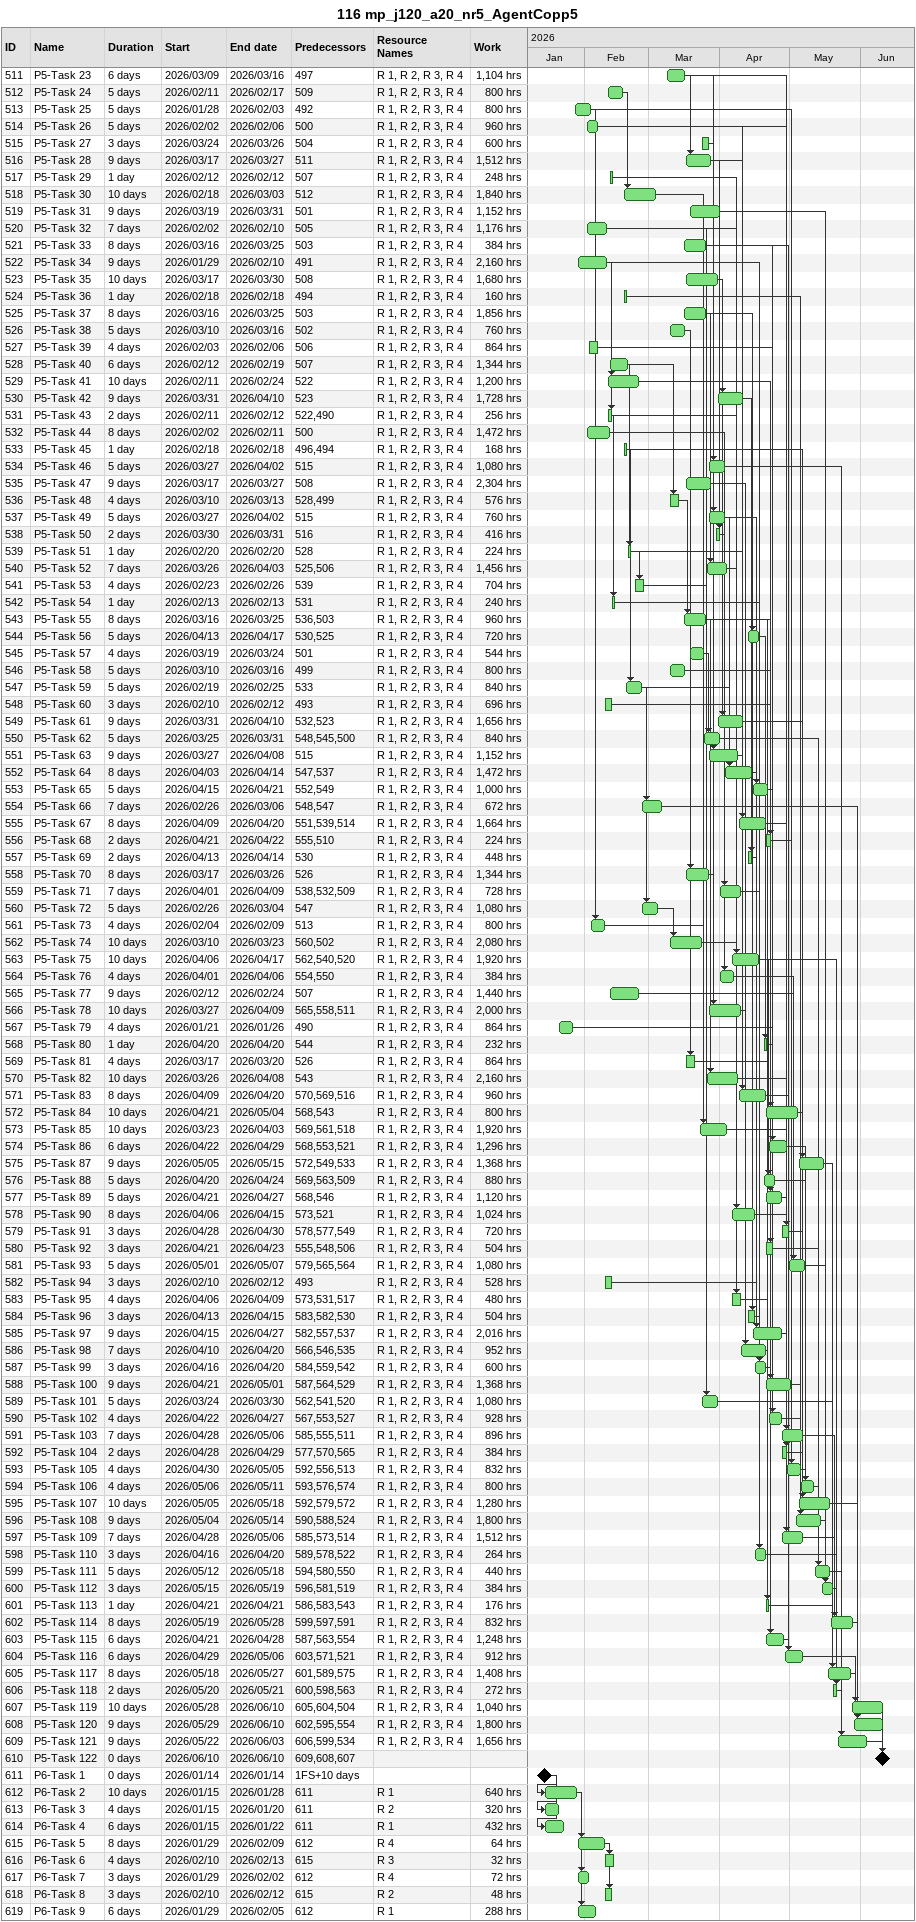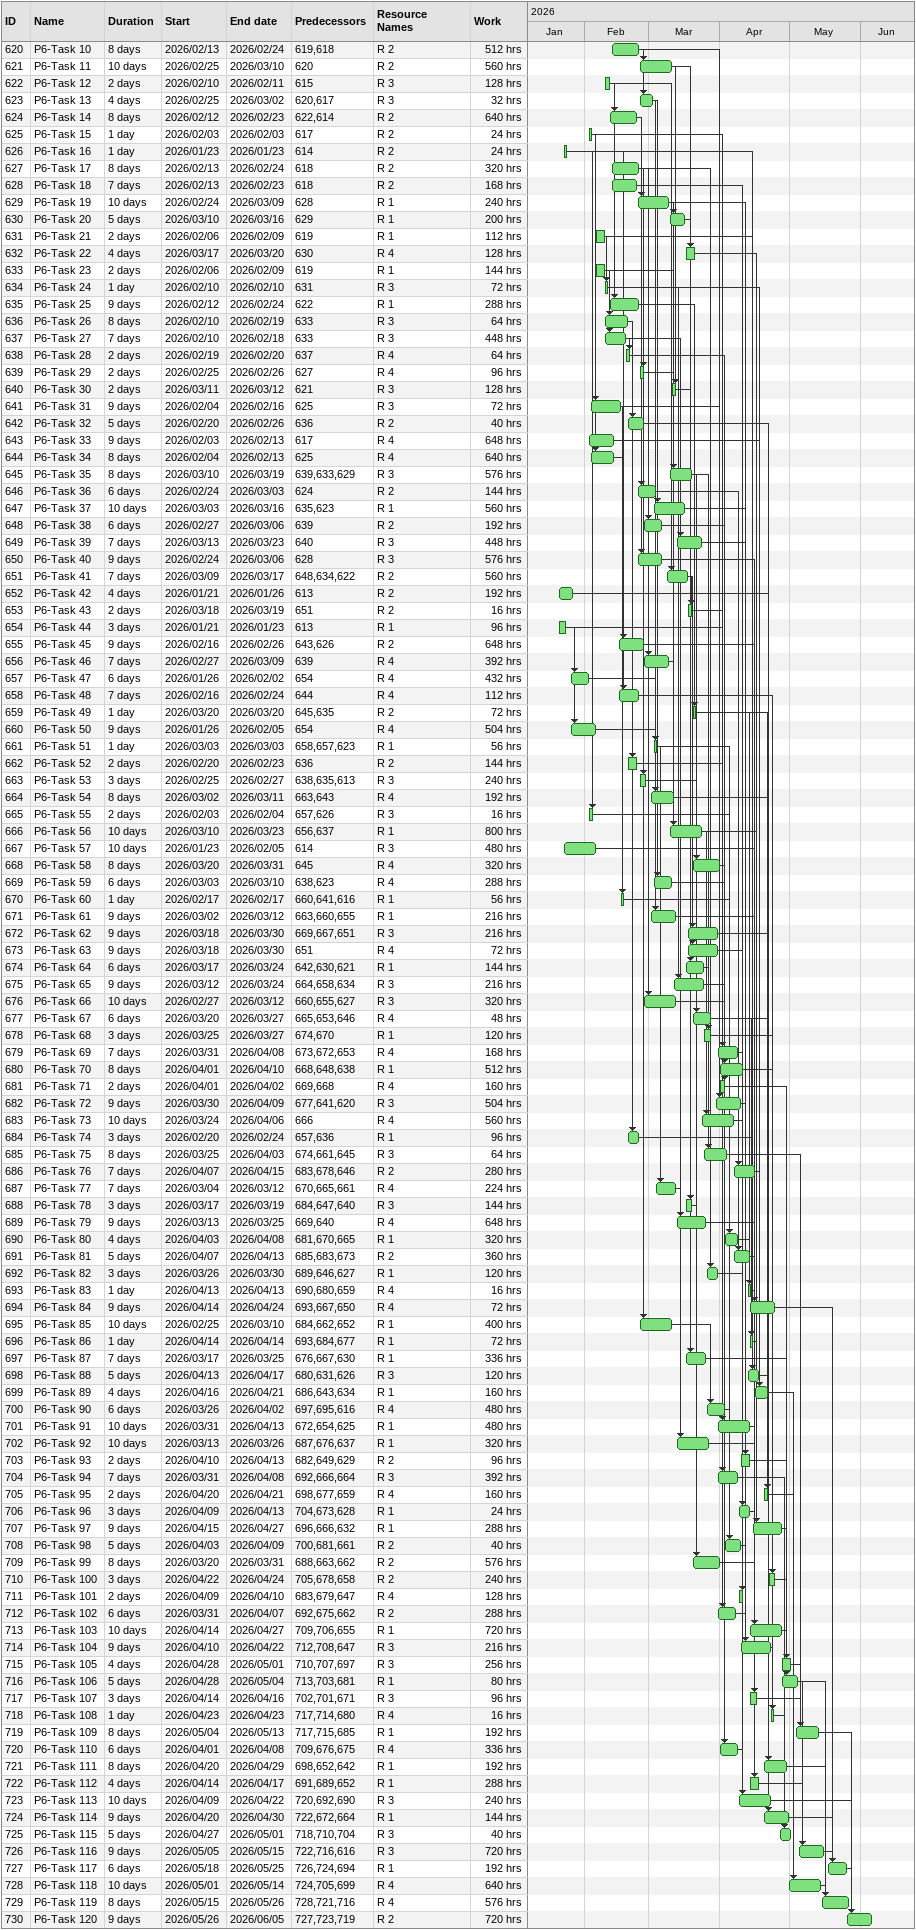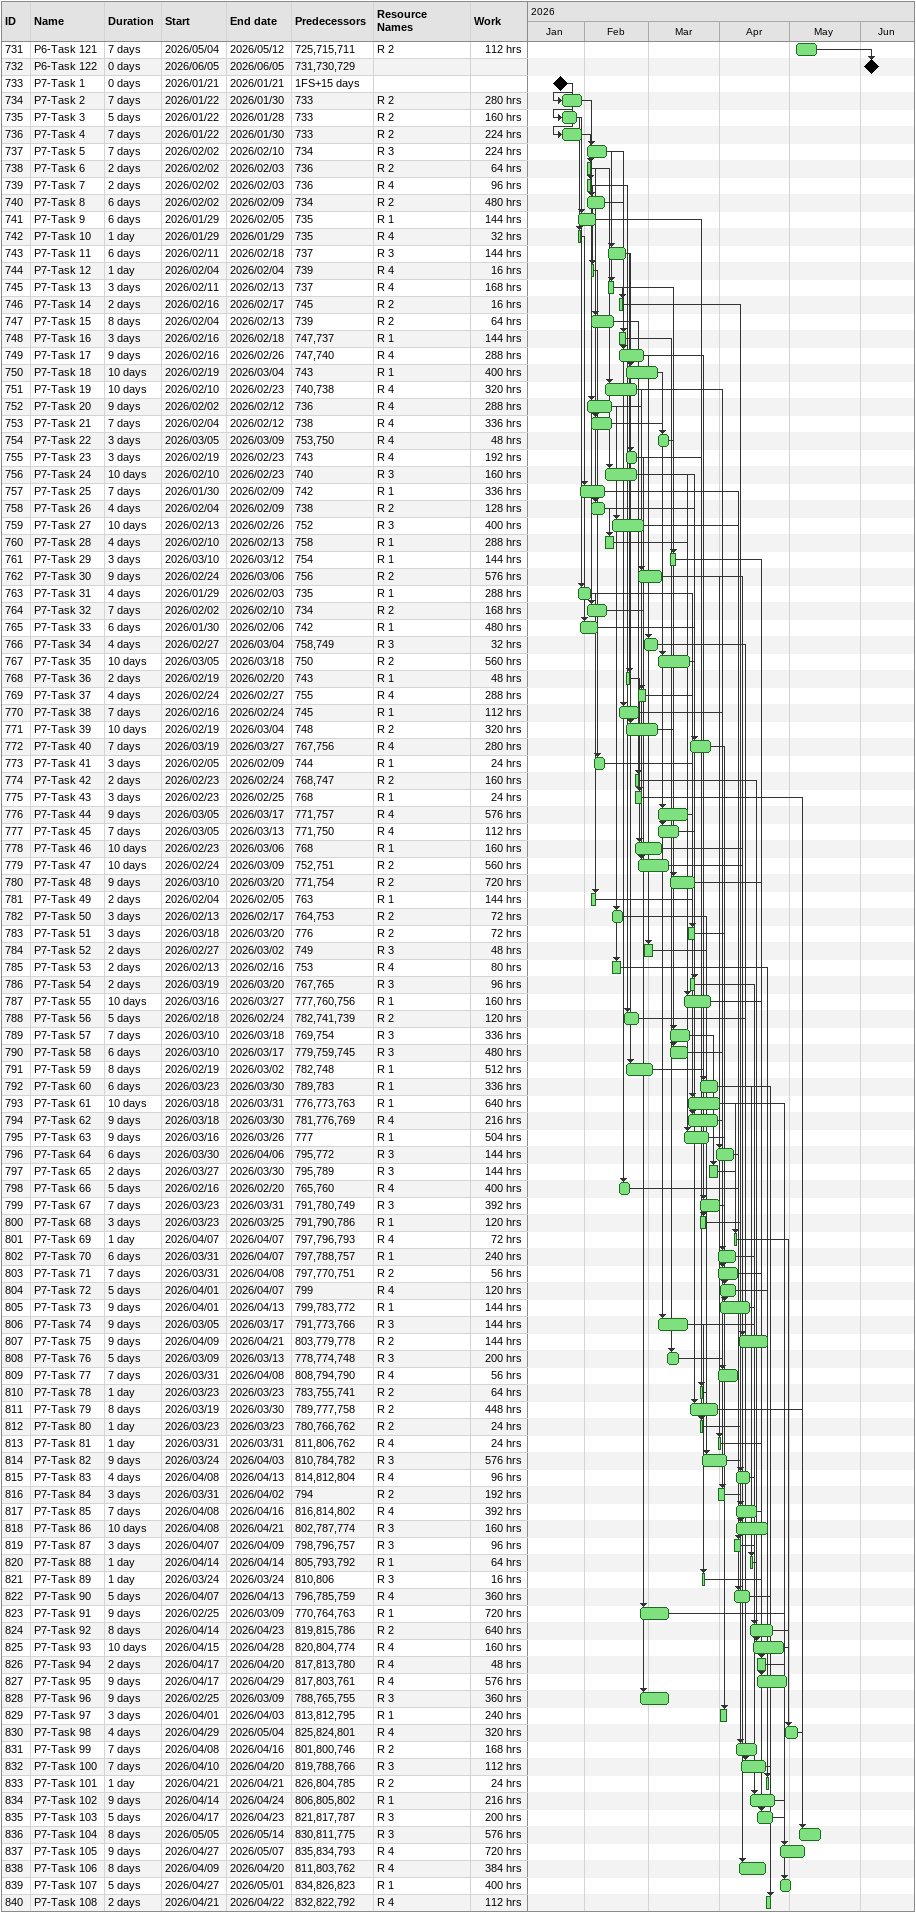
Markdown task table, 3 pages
116 mp_j120_a20_nr5_AgentCopp5

| ID | Task | Duration | Start | Finish | Predecessors | Resources | Work (h) |
|---|---|---|---|---|---|---|---|
| 511 | P5-Task 23 | 6d | 2026-03-09 | 2026-03-16 | 497 | R 1, R 2, R 3, R 4 | 1104 |
| 512 | P5-Task 24 | 5d | 2026-02-11 | 2026-02-17 | 509 | R 1, R 2, R 3, R 4 | 800 |
| 513 | P5-Task 25 | 5d | 2026-01-28 | 2026-02-03 | 492 | R 1, R 2, R 3, R 4 | 800 |
| 514 | P5-Task 26 | 5d | 2026-02-02 | 2026-02-06 | 500 | R 1, R 2, R 3, R 4 | 960 |
| 515 | P5-Task 27 | 3d | 2026-03-24 | 2026-03-26 | 504 | R 1, R 2, R 3, R 4 | 600 |
| 516 | P5-Task 28 | 9d | 2026-03-17 | 2026-03-27 | 511 | R 1, R 2, R 3, R 4 | 1512 |
| 517 | P5-Task 29 | 1d | 2026-02-12 | 2026-02-12 | 507 | R 1, R 2, R 3, R 4 | 248 |
| 518 | P5-Task 30 | 10d | 2026-02-18 | 2026-03-03 | 512 | R 1, R 2, R 3, R 4 | 1840 |
| 519 | P5-Task 31 | 9d | 2026-03-19 | 2026-03-31 | 501 | R 1, R 2, R 3, R 4 | 1152 |
| 520 | P5-Task 32 | 7d | 2026-02-02 | 2026-02-10 | 505 | R 1, R 2, R 3, R 4 | 1176 |
| 521 | P5-Task 33 | 8d | 2026-03-16 | 2026-03-25 | 503 | R 1, R 2, R 3, R 4 | 384 |
| 522 | P5-Task 34 | 9d | 2026-01-29 | 2026-02-10 | 491 | R 1, R 2, R 3, R 4 | 2160 |
| 523 | P5-Task 35 | 10d | 2026-03-17 | 2026-03-30 | 508 | R 1, R 2, R 3, R 4 | 1680 |
| 524 | P5-Task 36 | 1d | 2026-02-18 | 2026-02-18 | 494 | R 1, R 2, R 3, R 4 | 160 |
| 525 | P5-Task 37 | 8d | 2026-03-16 | 2026-03-25 | 503 | R 1, R 2, R 3, R 4 | 1856 |
| 526 | P5-Task 38 | 5d | 2026-03-10 | 2026-03-16 | 502 | R 1, R 2, R 3, R 4 | 760 |
| 527 | P5-Task 39 | 4d | 2026-02-03 | 2026-02-06 | 506 | R 1, R 2, R 3, R 4 | 864 |
| 528 | P5-Task 40 | 6d | 2026-02-12 | 2026-02-19 | 507 | R 1, R 2, R 3, R 4 | 1344 |
| 529 | P5-Task 41 | 10d | 2026-02-11 | 2026-02-24 | 522 | R 1, R 2, R 3, R 4 | 1200 |
| 530 | P5-Task 42 | 9d | 2026-03-31 | 2026-04-10 | 523 | R 1, R 2, R 3, R 4 | 1728 |
| 531 | P5-Task 43 | 2d | 2026-02-11 | 2026-02-12 | 522, 490 | R 1, R 2, R 3, R 4 | 256 |
| 532 | P5-Task 44 | 8d | 2026-02-02 | 2026-02-11 | 500 | R 1, R 2, R 3, R 4 | 1472 |
| 533 | P5-Task 45 | 1d | 2026-02-18 | 2026-02-18 | 496, 494 | R 1, R 2, R 3, R 4 | 168 |
| 534 | P5-Task 46 | 5d | 2026-03-27 | 2026-04-02 | 515 | R 1, R 2, R 3, R 4 | 1080 |
| 535 | P5-Task 47 | 9d | 2026-03-17 | 2026-03-27 | 508 | R 1, R 2, R 3, R 4 | 2304 |
| 536 | P5-Task 48 | 4d | 2026-03-10 | 2026-03-13 | 528, 499 | R 1, R 2, R 3, R 4 | 576 |
| 537 | P5-Task 49 | 5d | 2026-03-27 | 2026-04-02 | 515 | R 1, R 2, R 3, R 4 | 760 |
| 538 | P5-Task 50 | 2d | 2026-03-30 | 2026-03-31 | 516 | R 1, R 2, R 3, R 4 | 416 |
| 539 | P5-Task 51 | 1d | 2026-02-20 | 2026-02-20 | 528 | R 1, R 2, R 3, R 4 | 224 |
| 540 | P5-Task 52 | 7d | 2026-03-26 | 2026-04-03 | 525, 506 | R 1, R 2, R 3, R 4 | 1456 |
| 541 | P5-Task 53 | 4d | 2026-02-23 | 2026-02-26 | 539 | R 1, R 2, R 3, R 4 | 704 |
| 542 | P5-Task 54 | 1d | 2026-02-13 | 2026-02-13 | 531 | R 1, R 2, R 3, R 4 | 240 |
| 543 | P5-Task 55 | 8d | 2026-03-16 | 2026-03-25 | 536, 503 | R 1, R 2, R 3, R 4 | 960 |
| 544 | P5-Task 56 | 5d | 2026-04-13 | 2026-04-17 | 530, 525 | R 1, R 2, R 3, R 4 | 720 |
| 545 | P5-Task 57 | 4d | 2026-03-19 | 2026-03-24 | 501 | R 1, R 2, R 3, R 4 | 544 |
| 546 | P5-Task 58 | 5d | 2026-03-10 | 2026-03-16 | 499 | R 1, R 2, R 3, R 4 | 800 |
| 547 | P5-Task 59 | 5d | 2026-02-19 | 2026-02-25 | 533 | R 1, R 2, R 3, R 4 | 840 |
| 548 | P5-Task 60 | 3d | 2026-02-10 | 2026-02-12 | 493 | R 1, R 2, R 3, R 4 | 696 |
| 549 | P5-Task 61 | 9d | 2026-03-31 | 2026-04-10 | 532, 523 | R 1, R 2, R 3, R 4 | 1656 |
| 550 | P5-Task 62 | 5d | 2026-03-25 | 2026-03-31 | 548, 545, 500 | R 1, R 2, R 3, R 4 | 840 |
| 551 | P5-Task 63 | 9d | 2026-03-27 | 2026-04-08 | 515 | R 1, R 2, R 3, R 4 | 1152 |
| 552 | P5-Task 64 | 8d | 2026-04-03 | 2026-04-14 | 547, 537 | R 1, R 2, R 3, R 4 | 1472 |
| 553 | P5-Task 65 | 5d | 2026-04-15 | 2026-04-21 | 552, 549 | R 1, R 2, R 3, R 4 | 1000 |
| 554 | P5-Task 66 | 7d | 2026-02-26 | 2026-03-06 | 548, 547 | R 1, R 2, R 3, R 4 | 672 |
| 555 | P5-Task 67 | 8d | 2026-04-09 | 2026-04-20 | 551, 539, 514 | R 1, R 2, R 3, R 4 | 1664 |
| 556 | P5-Task 68 | 2d | 2026-04-21 | 2026-04-22 | 555, 510 | R 1, R 2, R 3, R 4 | 224 |
| 557 | P5-Task 69 | 2d | 2026-04-13 | 2026-04-14 | 530 | R 1, R 2, R 3, R 4 | 448 |
| 558 | P5-Task 70 | 8d | 2026-03-17 | 2026-03-26 | 526 | R 1, R 2, R 3, R 4 | 1344 |
| 559 | P5-Task 71 | 7d | 2026-04-01 | 2026-04-09 | 538, 532, 509 | R 1, R 2, R 3, R 4 | 728 |
| 560 | P5-Task 72 | 5d | 2026-02-26 | 2026-03-04 | 547 | R 1, R 2, R 3, R 4 | 1080 |
| 561 | P5-Task 73 | 4d | 2026-02-04 | 2026-02-09 | 513 | R 1, R 2, R 3, R 4 | 800 |
| 562 | P5-Task 74 | 10d | 2026-03-10 | 2026-03-23 | 560, 502 | R 1, R 2, R 3, R 4 | 2080 |
| 563 | P5-Task 75 | 10d | 2026-04-06 | 2026-04-17 | 562, 540, 520 | R 1, R 2, R 3, R 4 | 1920 |
| 564 | P5-Task 76 | 4d | 2026-04-01 | 2026-04-06 | 554, 550 | R 1, R 2, R 3, R 4 | 384 |
| 565 | P5-Task 77 | 9d | 2026-02-12 | 2026-02-24 | 507 | R 1, R 2, R 3, R 4 | 1440 |
| 566 | P5-Task 78 | 10d | 2026-03-27 | 2026-04-09 | 565, 558, 511 | R 1, R 2, R 3, R 4 | 2000 |
| 567 | P5-Task 79 | 4d | 2026-01-21 | 2026-01-26 | 490 | R 1, R 2, R 3, R 4 | 864 |
| 568 | P5-Task 80 | 1d | 2026-04-20 | 2026-04-20 | 544 | R 1, R 2, R 3, R 4 | 232 |
| 569 | P5-Task 81 | 4d | 2026-03-17 | 2026-03-20 | 526 | R 1, R 2, R 3, R 4 | 864 |
| 570 | P5-Task 82 | 10d | 2026-03-26 | 2026-04-08 | 543 | R 1, R 2, R 3, R 4 | 2160 |
| 571 | P5-Task 83 | 8d | 2026-04-09 | 2026-04-20 | 570, 569, 516 | R 1, R 2, R 3, R 4 | 960 |
| 572 | P5-Task 84 | 10d | 2026-04-21 | 2026-05-04 | 568, 543 | R 1, R 2, R 3, R 4 | 800 |
| 573 | P5-Task 85 | 10d | 2026-03-23 | 2026-04-03 | 569, 561, 518 | R 1, R 2, R 3, R 4 | 1920 |
| 574 | P5-Task 86 | 6d | 2026-04-22 | 2026-04-29 | 568, 553, 521 | R 1, R 2, R 3, R 4 | 1296 |
| 575 | P5-Task 87 | 9d | 2026-05-05 | 2026-05-15 | 572, 549, 533 | R 1, R 2, R 3, R 4 | 1368 |
| 576 | P5-Task 88 | 5d | 2026-04-20 | 2026-04-24 | 569, 563, 509 | R 1, R 2, R 3, R 4 | 880 |
| 577 | P5-Task 89 | 5d | 2026-04-21 | 2026-04-27 | 568, 546 | R 1, R 2, R 3, R 4 | 1120 |
| 578 | P5-Task 90 | 8d | 2026-04-06 | 2026-04-15 | 573, 521 | R 1, R 2, R 3, R 4 | 1024 |
| 579 | P5-Task 91 | 3d | 2026-04-28 | 2026-04-30 | 578, 577, 549 | R 1, R 2, R 3, R 4 | 720 |
| 580 | P5-Task 92 | 3d | 2026-04-21 | 2026-04-23 | 555, 548, 506 | R 1, R 2, R 3, R 4 | 504 |
| 581 | P5-Task 93 | 5d | 2026-05-01 | 2026-05-07 | 579, 565, 564 | R 1, R 2, R 3, R 4 | 1080 |
| 582 | P5-Task 94 | 3d | 2026-02-10 | 2026-02-12 | 493 | R 1, R 2, R 3, R 4 | 528 |
| 583 | P5-Task 95 | 4d | 2026-04-06 | 2026-04-09 | 573, 531, 517 | R 1, R 2, R 3, R 4 | 480 |
| 584 | P5-Task 96 | 3d | 2026-04-13 | 2026-04-15 | 583, 582, 530 | R 1, R 2, R 3, R 4 | 504 |
| 585 | P5-Task 97 | 9d | 2026-04-15 | 2026-04-27 | 582, 557, 537 | R 1, R 2, R 3, R 4 | 2016 |
| 586 | P5-Task 98 | 7d | 2026-04-10 | 2026-04-20 | 566, 546, 535 | R 1, R 2, R 3, R 4 | 952 |
| 587 | P5-Task 99 | 3d | 2026-04-16 | 2026-04-20 | 584, 559, 542 | R 1, R 2, R 3, R 4 | 600 |
| 588 | P5-Task 100 | 9d | 2026-04-21 | 2026-05-01 | 587, 564, 529 | R 1, R 2, R 3, R 4 | 1368 |
| 589 | P5-Task 101 | 5d | 2026-03-24 | 2026-03-30 | 562, 541, 520 | R 1, R 2, R 3, R 4 | 1080 |
| 590 | P5-Task 102 | 4d | 2026-04-22 | 2026-04-27 | 567, 553, 527 | R 1, R 2, R 3, R 4 | 928 |
| 591 | P5-Task 103 | 7d | 2026-04-28 | 2026-05-06 | 585, 555, 511 | R 1, R 2, R 3, R 4 | 896 |
| 592 | P5-Task 104 | 2d | 2026-04-28 | 2026-04-29 | 577, 570, 565 | R 1, R 2, R 3, R 4 | 384 |
| 593 | P5-Task 105 | 4d | 2026-04-30 | 2026-05-05 | 592, 556, 513 | R 1, R 2, R 3, R 4 | 832 |
| 594 | P5-Task 106 | 4d | 2026-05-06 | 2026-05-11 | 593, 576, 574 | R 1, R 2, R 3, R 4 | 800 |
| 595 | P5-Task 107 | 10d | 2026-05-05 | 2026-05-18 | 592, 579, 572 | R 1, R 2, R 3, R 4 | 1280 |
| 596 | P5-Task 108 | 9d | 2026-05-04 | 2026-05-14 | 590, 588, 524 | R 1, R 2, R 3, R 4 | 1800 |
| 597 | P5-Task 109 | 7d | 2026-04-28 | 2026-05-06 | 585, 573, 514 | R 1, R 2, R 3, R 4 | 1512 |
| 598 | P5-Task 110 | 3d | 2026-04-16 | 2026-04-20 | 589, 578, 522 | R 1, R 2, R 3, R 4 | 264 |
| 599 | P5-Task 111 | 5d | 2026-05-12 | 2026-05-18 | 594, 580, 550 | R 1, R 2, R 3, R 4 | 440 |
| 600 | P5-Task 112 | 3d | 2026-05-15 | 2026-05-19 | 596, 581, 519 | R 1, R 2, R 3, R 4 | 384 |
| 601 | P5-Task 113 | 1d | 2026-04-21 | 2026-04-21 | 586, 583, 543 | R 1, R 2, R 3, R 4 | 176 |
| 602 | P5-Task 114 | 8d | 2026-05-19 | 2026-05-28 | 599, 597, 591 | R 1, R 2, R 3, R 4 | 832 |
| 603 | P5-Task 115 | 6d | 2026-04-21 | 2026-04-28 | 587, 563, 554 | R 1, R 2, R 3, R 4 | 1248 |
| 604 | P5-Task 116 | 6d | 2026-04-29 | 2026-05-06 | 603, 571, 521 | R 1, R 2, R 3, R 4 | 912 |
| 605 | P5-Task 117 | 8d | 2026-05-18 | 2026-05-27 | 601, 589, 575 | R 1, R 2, R 3, R 4 | 1408 |
| 606 | P5-Task 118 | 2d | 2026-05-20 | 2026-05-21 | 600, 598, 563 | R 1, R 2, R 3, R 4 | 272 |
| 607 | P5-Task 119 | 10d | 2026-05-28 | 2026-06-10 | 605, 604, 504 | R 1, R 2, R 3, R 4 | 1040 |
| 608 | P5-Task 120 | 9d | 2026-05-29 | 2026-06-10 | 602, 595, 554 | R 1, R 2, R 3, R 4 | 1800 |
| 609 | P5-Task 121 | 9d | 2026-05-22 | 2026-06-03 | 606, 599, 534 | R 1, R 2, R 3, R 4 | 1656 |
| 610 | P5-Task 122 | 0d | 2026-06-10 | 2026-06-10 | 609, 608, 607 |  |  |
| 611 | P6-Task 1 | 0d | 2026-01-14 | 2026-01-14 | 1FS+10d |  |  |
| 612 | P6-Task 2 | 10d | 2026-01-15 | 2026-01-28 | 611 | R 1 | 640 |
| 613 | P6-Task 3 | 4d | 2026-01-15 | 2026-01-20 | 611 | R 2 | 320 |
| 614 | P6-Task 4 | 6d | 2026-01-15 | 2026-01-22 | 611 | R 1 | 432 |
| 615 | P6-Task 5 | 8d | 2026-01-29 | 2026-02-09 | 612 | R 4 | 64 |
| 616 | P6-Task 6 | 4d | 2026-02-10 | 2026-02-13 | 615 | R 3 | 32 |
| 617 | P6-Task 7 | 3d | 2026-01-29 | 2026-02-02 | 612 | R 4 | 72 |
| 618 | P6-Task 8 | 3d | 2026-02-10 | 2026-02-12 | 615 | R 2 | 48 |
| 619 | P6-Task 9 | 6d | 2026-01-29 | 2026-02-05 | 612 | R 1 | 288 |
| 620 | P6-Task 10 | 8d | 2026-02-13 | 2026-02-24 | 619, 618 | R 2 | 512 |
| 621 | P6-Task 11 | 10d | 2026-02-25 | 2026-03-10 | 620 | R 2 | 560 |
| 622 | P6-Task 12 | 2d | 2026-02-10 | 2026-02-11 | 615 | R 3 | 128 |
| 623 | P6-Task 13 | 4d | 2026-02-25 | 2026-03-02 | 620, 617 | R 3 | 32 |
| 624 | P6-Task 14 | 8d | 2026-02-12 | 2026-02-23 | 622, 614 | R 2 | 640 |
| 625 | P6-Task 15 | 1d | 2026-02-03 | 2026-02-03 | 617 | R 2 | 24 |
| 626 | P6-Task 16 | 1d | 2026-01-23 | 2026-01-23 | 614 | R 2 | 24 |
| 627 | P6-Task 17 | 8d | 2026-02-13 | 2026-02-24 | 618 | R 2 | 320 |
| 628 | P6-Task 18 | 7d | 2026-02-13 | 2026-02-23 | 618 | R 2 | 168 |
| 629 | P6-Task 19 | 10d | 2026-02-24 | 2026-03-09 | 628 | R 1 | 240 |
| 630 | P6-Task 20 | 5d | 2026-03-10 | 2026-03-16 | 629 | R 1 | 200 |
| 631 | P6-Task 21 | 2d | 2026-02-06 | 2026-02-09 | 619 | R 1 | 112 |
| 632 | P6-Task 22 | 4d | 2026-03-17 | 2026-03-20 | 630 | R 4 | 128 |
| 633 | P6-Task 23 | 2d | 2026-02-06 | 2026-02-09 | 619 | R 1 | 144 |
| 634 | P6-Task 24 | 1d | 2026-02-10 | 2026-02-10 | 631 | R 3 | 72 |
| 635 | P6-Task 25 | 9d | 2026-02-12 | 2026-02-24 | 622 | R 1 | 288 |
| 636 | P6-Task 26 | 8d | 2026-02-10 | 2026-02-19 | 633 | R 3 | 64 |
| 637 | P6-Task 27 | 7d | 2026-02-10 | 2026-02-18 | 633 | R 3 | 448 |
| 638 | P6-Task 28 | 2d | 2026-02-19 | 2026-02-20 | 637 | R 4 | 64 |
| 639 | P6-Task 29 | 2d | 2026-02-25 | 2026-02-26 | 627 | R 4 | 96 |
| 640 | P6-Task 30 | 2d | 2026-03-11 | 2026-03-12 | 621 | R 3 | 128 |
| 641 | P6-Task 31 | 9d | 2026-02-04 | 2026-02-16 | 625 | R 3 | 72 |
| 642 | P6-Task 32 | 5d | 2026-02-20 | 2026-02-26 | 636 | R 2 | 40 |
| 643 | P6-Task 33 | 9d | 2026-02-03 | 2026-02-13 | 617 | R 4 | 648 |
| 644 | P6-Task 34 | 8d | 2026-02-04 | 2026-02-13 | 625 | R 4 | 640 |
| 645 | P6-Task 35 | 8d | 2026-03-10 | 2026-03-19 | 639, 633, 629 | R 3 | 576 |
| 646 | P6-Task 36 | 6d | 2026-02-24 | 2026-03-03 | 624 | R 2 | 144 |
| 647 | P6-Task 37 | 10d | 2026-03-03 | 2026-03-16 | 635, 623 | R 1 | 560 |
| 648 | P6-Task 38 | 6d | 2026-02-27 | 2026-03-06 | 639 | R 2 | 192 |
| 649 | P6-Task 39 | 7d | 2026-03-13 | 2026-03-23 | 640 | R 3 | 448 |
| 650 | P6-Task 40 | 9d | 2026-02-24 | 2026-03-06 | 628 | R 3 | 576 |
| 651 | P6-Task 41 | 7d | 2026-03-09 | 2026-03-17 | 648, 634, 622 | R 2 | 560 |
| 652 | P6-Task 42 | 4d | 2026-01-21 | 2026-01-26 | 613 | R 2 | 192 |
| 653 | P6-Task 43 | 2d | 2026-03-18 | 2026-03-19 | 651 | R 2 | 16 |
| 654 | P6-Task 44 | 3d | 2026-01-21 | 2026-01-23 | 613 | R 1 | 96 |
| 655 | P6-Task 45 | 9d | 2026-02-16 | 2026-02-26 | 643, 626 | R 2 | 648 |
| 656 | P6-Task 46 | 7d | 2026-02-27 | 2026-03-09 | 639 | R 4 | 392 |
| 657 | P6-Task 47 | 6d | 2026-01-26 | 2026-02-02 | 654 | R 4 | 432 |
| 658 | P6-Task 48 | 7d | 2026-02-16 | 2026-02-24 | 644 | R 4 | 112 |
| 659 | P6-Task 49 | 1d | 2026-03-20 | 2026-03-20 | 645, 635 | R 2 | 72 |
| 660 | P6-Task 50 | 9d | 2026-01-26 | 2026-02-05 | 654 | R 4 | 504 |
| 661 | P6-Task 51 | 1d | 2026-03-03 | 2026-03-03 | 658, 657, 623 | R 1 | 56 |
| 662 | P6-Task 52 | 2d | 2026-02-20 | 2026-02-23 | 636 | R 2 | 144 |
| 663 | P6-Task 53 | 3d | 2026-02-25 | 2026-02-27 | 638, 635, 613 | R 3 | 240 |
| 664 | P6-Task 54 | 8d | 2026-03-02 | 2026-03-11 | 663, 643 | R 4 | 192 |
| 665 | P6-Task 55 | 2d | 2026-02-03 | 2026-02-04 | 657, 626 | R 3 | 16 |
| 666 | P6-Task 56 | 10d | 2026-03-10 | 2026-03-23 | 656, 637 | R 1 | 800 |
| 667 | P6-Task 57 | 10d | 2026-01-23 | 2026-02-05 | 614 | R 3 | 480 |
| 668 | P6-Task 58 | 8d | 2026-03-20 | 2026-03-31 | 645 | R 4 | 320 |
| 669 | P6-Task 59 | 6d | 2026-03-03 | 2026-03-10 | 638, 623 | R 4 | 288 |
| 670 | P6-Task 60 | 1d | 2026-02-17 | 2026-02-17 | 660, 641, 616 | R 1 | 56 |
| 671 | P6-Task 61 | 9d | 2026-03-02 | 2026-03-12 | 663, 660, 655 | R 1 | 216 |
| 672 | P6-Task 62 | 9d | 2026-03-18 | 2026-03-30 | 669, 667, 651 | R 3 | 216 |
| 673 | P6-Task 63 | 9d | 2026-03-18 | 2026-03-30 | 651 | R 4 | 72 |
| 674 | P6-Task 64 | 6d | 2026-03-17 | 2026-03-24 | 642, 630, 621 | R 1 | 144 |
| 675 | P6-Task 65 | 9d | 2026-03-12 | 2026-03-24 | 664, 658, 634 | R 3 | 216 |
| 676 | P6-Task 66 | 10d | 2026-02-27 | 2026-03-12 | 660, 655, 627 | R 3 | 320 |
| 677 | P6-Task 67 | 6d | 2026-03-20 | 2026-03-27 | 665, 653, 646 | R 4 | 48 |
| 678 | P6-Task 68 | 3d | 2026-03-25 | 2026-03-27 | 674, 670 | R 1 | 120 |
| 679 | P6-Task 69 | 7d | 2026-03-31 | 2026-04-08 | 673, 672, 653 | R 4 | 168 |
| 680 | P6-Task 70 | 8d | 2026-04-01 | 2026-04-10 | 668, 648, 638 | R 1 | 512 |
| 681 | P6-Task 71 | 2d | 2026-04-01 | 2026-04-02 | 669, 668 | R 4 | 160 |
| 682 | P6-Task 72 | 9d | 2026-03-30 | 2026-04-09 | 677, 641, 620 | R 3 | 504 |
| 683 | P6-Task 73 | 10d | 2026-03-24 | 2026-04-06 | 666 | R 4 | 560 |
| 684 | P6-Task 74 | 3d | 2026-02-20 | 2026-02-24 | 657, 636 | R 1 | 96 |
| 685 | P6-Task 75 | 8d | 2026-03-25 | 2026-04-03 | 674, 661, 645 | R 3 | 64 |
| 686 | P6-Task 76 | 7d | 2026-04-07 | 2026-04-15 | 683, 678, 646 | R 2 | 280 |
| 687 | P6-Task 77 | 7d | 2026-03-04 | 2026-03-12 | 670, 665, 661 | R 4 | 224 |
| 688 | P6-Task 78 | 3d | 2026-03-17 | 2026-03-19 | 684, 647, 640 | R 3 | 144 |
| 689 | P6-Task 79 | 9d | 2026-03-13 | 2026-03-25 | 669, 640 | R 4 | 648 |
| 690 | P6-Task 80 | 4d | 2026-04-03 | 2026-04-08 | 681, 670, 665 | R 1 | 320 |
| 691 | P6-Task 81 | 5d | 2026-04-07 | 2026-04-13 | 685, 683, 673 | R 2 | 360 |
| 692 | P6-Task 82 | 3d | 2026-03-26 | 2026-03-30 | 689, 646, 627 | R 1 | 120 |
| 693 | P6-Task 83 | 1d | 2026-04-13 | 2026-04-13 | 690, 680, 659 | R 4 | 16 |
| 694 | P6-Task 84 | 9d | 2026-04-14 | 2026-04-24 | 693, 667, 650 | R 4 | 72 |
| 695 | P6-Task 85 | 10d | 2026-02-25 | 2026-03-10 | 684, 662, 652 | R 1 | 400 |
| 696 | P6-Task 86 | 1d | 2026-04-14 | 2026-04-14 | 693, 684, 677 | R 1 | 72 |
| 697 | P6-Task 87 | 7d | 2026-03-17 | 2026-03-25 | 676, 667, 630 | R 1 | 336 |
| 698 | P6-Task 88 | 5d | 2026-04-13 | 2026-04-17 | 680, 631, 626 | R 3 | 120 |
| 699 | P6-Task 89 | 4d | 2026-04-16 | 2026-04-21 | 686, 643, 634 | R 1 | 160 |
| 700 | P6-Task 90 | 6d | 2026-03-26 | 2026-04-02 | 697, 695, 616 | R 4 | 480 |
| 701 | P6-Task 91 | 10d | 2026-03-31 | 2026-04-13 | 672, 654, 625 | R 1 | 480 |
| 702 | P6-Task 92 | 10d | 2026-03-13 | 2026-03-26 | 687, 676, 637 | R 1 | 320 |
| 703 | P6-Task 93 | 2d | 2026-04-10 | 2026-04-13 | 682, 649, 629 | R 2 | 96 |
| 704 | P6-Task 94 | 7d | 2026-03-31 | 2026-04-08 | 692, 666, 664 | R 3 | 392 |
| 705 | P6-Task 95 | 2d | 2026-04-20 | 2026-04-21 | 698, 677, 659 | R 4 | 160 |
| 706 | P6-Task 96 | 3d | 2026-04-09 | 2026-04-13 | 704, 673, 628 | R 1 | 24 |
| 707 | P6-Task 97 | 9d | 2026-04-15 | 2026-04-27 | 696, 666, 632 | R 1 | 288 |
| 708 | P6-Task 98 | 5d | 2026-04-03 | 2026-04-09 | 700, 681, 661 | R 2 | 40 |
| 709 | P6-Task 99 | 8d | 2026-03-20 | 2026-03-31 | 688, 663, 662 | R 2 | 576 |
| 710 | P6-Task 100 | 3d | 2026-04-22 | 2026-04-24 | 705, 678, 658 | R 2 | 240 |
| 711 | P6-Task 101 | 2d | 2026-04-09 | 2026-04-10 | 683, 679, 647 | R 4 | 128 |
| 712 | P6-Task 102 | 6d | 2026-03-31 | 2026-04-07 | 692, 675, 662 | R 2 | 288 |
| 713 | P6-Task 103 | 10d | 2026-04-14 | 2026-04-27 | 709, 706, 655 | R 1 | 720 |
| 714 | P6-Task 104 | 9d | 2026-04-10 | 2026-04-22 | 712, 708, 647 | R 3 | 216 |
| 715 | P6-Task 105 | 4d | 2026-04-28 | 2026-05-01 | 710, 707, 697 | R 3 | 256 |
| 716 | P6-Task 106 | 5d | 2026-04-28 | 2026-05-04 | 713, 703, 681 | R 1 | 80 |
| 717 | P6-Task 107 | 3d | 2026-04-14 | 2026-04-16 | 702, 701, 671 | R 3 | 96 |
| 718 | P6-Task 108 | 1d | 2026-04-23 | 2026-04-23 | 717, 714, 680 | R 4 | 16 |
| 719 | P6-Task 109 | 8d | 2026-05-04 | 2026-05-13 | 717, 715, 685 | R 1 | 192 |
| 720 | P6-Task 110 | 6d | 2026-04-01 | 2026-04-08 | 709, 676, 675 | R 4 | 336 |
| 721 | P6-Task 111 | 8d | 2026-04-20 | 2026-04-29 | 698, 652, 642 | R 1 | 192 |
| 722 | P6-Task 112 | 4d | 2026-04-14 | 2026-04-17 | 691, 689, 652 | R 1 | 288 |
| 723 | P6-Task 113 | 10d | 2026-04-09 | 2026-04-22 | 720, 692, 690 | R 3 | 240 |
| 724 | P6-Task 114 | 9d | 2026-04-20 | 2026-04-30 | 722, 672, 664 | R 1 | 144 |
| 725 | P6-Task 115 | 5d | 2026-04-27 | 2026-05-01 | 718, 710, 704 | R 3 | 40 |
| 726 | P6-Task 116 | 9d | 2026-05-05 | 2026-05-15 | 722, 716, 616 | R 3 | 720 |
| 727 | P6-Task 117 | 6d | 2026-05-18 | 2026-05-25 | 726, 724, 694 | R 1 | 192 |
| 728 | P6-Task 118 | 10d | 2026-05-01 | 2026-05-14 | 724, 705, 699 | R 4 | 640 |
| 729 | P6-Task 119 | 8d | 2026-05-15 | 2026-05-26 | 728, 721, 716 | R 4 | 576 |
| 730 | P6-Task 120 | 9d | 2026-05-26 | 2026-06-05 | 727, 723, 719 | R 2 | 720 |
| 731 | P6-Task 121 | 7d | 2026-05-04 | 2026-05-12 | 725, 715, 711 | R 2 | 112 |
| 732 | P6-Task 122 | 0d | 2026-06-05 | 2026-06-05 | 731, 730, 729 |  |  |
| 733 | P7-Task 1 | 0d | 2026-01-21 | 2026-01-21 | 1FS+15d |  |  |
| 734 | P7-Task 2 | 7d | 2026-01-22 | 2026-01-30 | 733 | R 2 | 280 |
| 735 | P7-Task 3 | 5d | 2026-01-22 | 2026-01-28 | 733 | R 2 | 160 |
| 736 | P7-Task 4 | 7d | 2026-01-22 | 2026-01-30 | 733 | R 2 | 224 |
| 737 | P7-Task 5 | 7d | 2026-02-02 | 2026-02-10 | 734 | R 3 | 224 |
| 738 | P7-Task 6 | 2d | 2026-02-02 | 2026-02-03 | 736 | R 2 | 64 |
| 739 | P7-Task 7 | 2d | 2026-02-02 | 2026-02-03 | 736 | R 4 | 96 |
| 740 | P7-Task 8 | 6d | 2026-02-02 | 2026-02-09 | 734 | R 2 | 480 |
| 741 | P7-Task 9 | 6d | 2026-01-29 | 2026-02-05 | 735 | R 1 | 144 |
| 742 | P7-Task 10 | 1d | 2026-01-29 | 2026-01-29 | 735 | R 4 | 32 |
| 743 | P7-Task 11 | 6d | 2026-02-11 | 2026-02-18 | 737 | R 3 | 144 |
| 744 | P7-Task 12 | 1d | 2026-02-04 | 2026-02-04 | 739 | R 4 | 16 |
| 745 | P7-Task 13 | 3d | 2026-02-11 | 2026-02-13 | 737 | R 4 | 168 |
| 746 | P7-Task 14 | 2d | 2026-02-16 | 2026-02-17 | 745 | R 2 | 16 |
| 747 | P7-Task 15 | 8d | 2026-02-04 | 2026-02-13 | 739 | R 2 | 64 |
| 748 | P7-Task 16 | 3d | 2026-02-16 | 2026-02-18 | 747, 737 | R 1 | 144 |
| 749 | P7-Task 17 | 9d | 2026-02-16 | 2026-02-26 | 747, 740 | R 4 | 288 |
| 750 | P7-Task 18 | 10d | 2026-02-19 | 2026-03-04 | 743 | R 1 | 400 |
| 751 | P7-Task 19 | 10d | 2026-02-10 | 2026-02-23 | 740, 738 | R 4 | 320 |
| 752 | P7-Task 20 | 9d | 2026-02-02 | 2026-02-12 | 736 | R 4 | 288 |
| 753 | P7-Task 21 | 7d | 2026-02-04 | 2026-02-12 | 738 | R 4 | 336 |
| 754 | P7-Task 22 | 3d | 2026-03-05 | 2026-03-09 | 753, 750 | R 4 | 48 |
| 755 | P7-Task 23 | 3d | 2026-02-19 | 2026-02-23 | 743 | R 4 | 192 |
| 756 | P7-Task 24 | 10d | 2026-02-10 | 2026-02-23 | 740 | R 3 | 160 |
| 757 | P7-Task 25 | 7d | 2026-01-30 | 2026-02-09 | 742 | R 1 | 336 |
| 758 | P7-Task 26 | 4d | 2026-02-04 | 2026-02-09 | 738 | R 2 | 128 |
| 759 | P7-Task 27 | 10d | 2026-02-13 | 2026-02-26 | 752 | R 3 | 400 |
| 760 | P7-Task 28 | 4d | 2026-02-10 | 2026-02-13 | 758 | R 1 | 288 |
| 761 | P7-Task 29 | 3d | 2026-03-10 | 2026-03-12 | 754 | R 1 | 144 |
| 762 | P7-Task 30 | 9d | 2026-02-24 | 2026-03-06 | 756 | R 2 | 576 |
| 763 | P7-Task 31 | 4d | 2026-01-29 | 2026-02-03 | 735 | R 1 | 288 |
| 764 | P7-Task 32 | 7d | 2026-02-02 | 2026-02-10 | 734 | R 2 | 168 |
| 765 | P7-Task 33 | 6d | 2026-01-30 | 2026-02-06 | 742 | R 1 | 480 |
| 766 | P7-Task 34 | 4d | 2026-02-27 | 2026-03-04 | 758, 749 | R 3 | 32 |
| 767 | P7-Task 35 | 10d | 2026-03-05 | 2026-03-18 | 750 | R 2 | 560 |
| 768 | P7-Task 36 | 2d | 2026-02-19 | 2026-02-20 | 743 | R 1 | 48 |
| 769 | P7-Task 37 | 4d | 2026-02-24 | 2026-02-27 | 755 | R 4 | 288 |
| 770 | P7-Task 38 | 7d | 2026-02-16 | 2026-02-24 | 745 | R 1 | 112 |
| 771 | P7-Task 39 | 10d | 2026-02-19 | 2026-03-04 | 748 | R 2 | 320 |
| 772 | P7-Task 40 | 7d | 2026-03-19 | 2026-03-27 | 767, 756 | R 4 | 280 |
| 773 | P7-Task 41 | 3d | 2026-02-05 | 2026-02-09 | 744 | R 1 | 24 |
| 774 | P7-Task 42 | 2d | 2026-02-23 | 2026-02-24 | 768, 747 | R 2 | 160 |
| 775 | P7-Task 43 | 3d | 2026-02-23 | 2026-02-25 | 768 | R 1 | 24 |
| 776 | P7-Task 44 | 9d | 2026-03-05 | 2026-03-17 | 771, 757 | R 4 | 576 |
| 777 | P7-Task 45 | 7d | 2026-03-05 | 2026-03-13 | 771, 750 | R 4 | 112 |
| 778 | P7-Task 46 | 10d | 2026-02-23 | 2026-03-06 | 768 | R 1 | 160 |
| 779 | P7-Task 47 | 10d | 2026-02-24 | 2026-03-09 | 752, 751 | R 2 | 560 |
| 780 | P7-Task 48 | 9d | 2026-03-10 | 2026-03-20 | 771, 754 | R 2 | 720 |
| 781 | P7-Task 49 | 2d | 2026-02-04 | 2026-02-05 | 763 | R 1 | 144 |
| 782 | P7-Task 50 | 3d | 2026-02-13 | 2026-02-17 | 764, 753 | R 2 | 72 |
| 783 | P7-Task 51 | 3d | 2026-03-18 | 2026-03-20 | 776 | R 2 | 72 |
| 784 | P7-Task 52 | 2d | 2026-02-27 | 2026-03-02 | 749 | R 3 | 48 |
| 785 | P7-Task 53 | 2d | 2026-02-13 | 2026-02-16 | 753 | R 4 | 80 |
| 786 | P7-Task 54 | 2d | 2026-03-19 | 2026-03-20 | 767, 765 | R 3 | 96 |
| 787 | P7-Task 55 | 10d | 2026-03-16 | 2026-03-27 | 777, 760, 756 | R 1 | 160 |
| 788 | P7-Task 56 | 5d | 2026-02-18 | 2026-02-24 | 782, 741, 739 | R 2 | 120 |
| 789 | P7-Task 57 | 7d | 2026-03-10 | 2026-03-18 | 769, 754 | R 3 | 336 |
| 790 | P7-Task 58 | 6d | 2026-03-10 | 2026-03-17 | 779, 759, 745 | R 3 | 480 |
| 791 | P7-Task 59 | 8d | 2026-02-19 | 2026-03-02 | 782, 748 | R 1 | 512 |
| 792 | P7-Task 60 | 6d | 2026-03-23 | 2026-03-30 | 789, 783 | R 1 | 336 |
| 793 | P7-Task 61 | 10d | 2026-03-18 | 2026-03-31 | 776, 773, 763 | R 1 | 640 |
| 794 | P7-Task 62 | 9d | 2026-03-18 | 2026-03-30 | 781, 776, 769 | R 4 | 216 |
| 795 | P7-Task 63 | 9d | 2026-03-16 | 2026-03-26 | 777 | R 1 | 504 |
| 796 | P7-Task 64 | 6d | 2026-03-30 | 2026-04-06 | 795, 772 | R 3 | 144 |
| 797 | P7-Task 65 | 2d | 2026-03-27 | 2026-03-30 | 795, 789 | R 3 | 144 |
| 798 | P7-Task 66 | 5d | 2026-02-16 | 2026-02-20 | 765, 760 | R 4 | 400 |
| 799 | P7-Task 67 | 7d | 2026-03-23 | 2026-03-31 | 791, 780, 749 | R 3 | 392 |
| 800 | P7-Task 68 | 3d | 2026-03-23 | 2026-03-25 | 791, 790, 786 | R 1 | 120 |
| 801 | P7-Task 69 | 1d | 2026-04-07 | 2026-04-07 | 797, 796, 793 | R 4 | 72 |
| 802 | P7-Task 70 | 6d | 2026-03-31 | 2026-04-07 | 797, 788, 757 | R 1 | 240 |
| 803 | P7-Task 71 | 7d | 2026-03-31 | 2026-04-08 | 797, 770, 751 | R 2 | 56 |
| 804 | P7-Task 72 | 5d | 2026-04-01 | 2026-04-07 | 799 | R 4 | 120 |
| 805 | P7-Task 73 | 9d | 2026-04-01 | 2026-04-13 | 799, 783, 772 | R 1 | 144 |
| 806 | P7-Task 74 | 9d | 2026-03-05 | 2026-03-17 | 791, 773, 766 | R 3 | 144 |
| 807 | P7-Task 75 | 9d | 2026-04-09 | 2026-04-21 | 803, 779, 778 | R 2 | 144 |
| 808 | P7-Task 76 | 5d | 2026-03-09 | 2026-03-13 | 778, 774, 748 | R 3 | 200 |
| 809 | P7-Task 77 | 7d | 2026-03-31 | 2026-04-08 | 808, 794, 790 | R 4 | 56 |
| 810 | P7-Task 78 | 1d | 2026-03-23 | 2026-03-23 | 783, 755, 741 | R 2 | 64 |
| 811 | P7-Task 79 | 8d | 2026-03-19 | 2026-03-30 | 789, 777, 758 | R 2 | 448 |
| 812 | P7-Task 80 | 1d | 2026-03-23 | 2026-03-23 | 780, 766, 762 | R 2 | 24 |
| 813 | P7-Task 81 | 1d | 2026-03-31 | 2026-03-31 | 811, 806, 762 | R 4 | 24 |
| 814 | P7-Task 82 | 9d | 2026-03-24 | 2026-04-03 | 810, 784, 782 | R 3 | 576 |
| 815 | P7-Task 83 | 4d | 2026-04-08 | 2026-04-13 | 814, 812, 804 | R 4 | 96 |
| 816 | P7-Task 84 | 3d | 2026-03-31 | 2026-04-02 | 794 | R 2 | 192 |
| 817 | P7-Task 85 | 7d | 2026-04-08 | 2026-04-16 | 816, 814, 802 | R 4 | 392 |
| 818 | P7-Task 86 | 10d | 2026-04-08 | 2026-04-21 | 802, 787, 774 | R 3 | 160 |
| 819 | P7-Task 87 | 3d | 2026-04-07 | 2026-04-09 | 798, 796, 757 | R 3 | 96 |
| 820 | P7-Task 88 | 1d | 2026-04-14 | 2026-04-14 | 805, 793, 792 | R 1 | 64 |
| 821 | P7-Task 89 | 1d | 2026-03-24 | 2026-03-24 | 810, 806 | R 3 | 16 |
| 822 | P7-Task 90 | 5d | 2026-04-07 | 2026-04-13 | 796, 785, 759 | R 4 | 360 |
| 823 | P7-Task 91 | 9d | 2026-02-25 | 2026-03-09 | 770, 764, 763 | R 1 | 720 |
| 824 | P7-Task 92 | 8d | 2026-04-14 | 2026-04-23 | 819, 815, 786 | R 2 | 640 |
| 825 | P7-Task 93 | 10d | 2026-04-15 | 2026-04-28 | 820, 804, 774 | R 4 | 160 |
| 826 | P7-Task 94 | 2d | 2026-04-17 | 2026-04-20 | 817, 813, 780 | R 4 | 48 |
| 827 | P7-Task 95 | 9d | 2026-04-17 | 2026-04-29 | 817, 803, 761 | R 4 | 576 |
| 828 | P7-Task 96 | 9d | 2026-02-25 | 2026-03-09 | 788, 765, 755 | R 3 | 360 |
| 829 | P7-Task 97 | 3d | 2026-04-01 | 2026-04-03 | 813, 812, 795 | R 1 | 240 |
| 830 | P7-Task 98 | 4d | 2026-04-29 | 2026-05-04 | 825, 824, 801 | R 4 | 320 |
| 831 | P7-Task 99 | 7d | 2026-04-08 | 2026-04-16 | 801, 800, 746 | R 2 | 168 |
| 832 | P7-Task 100 | 7d | 2026-04-10 | 2026-04-20 | 819, 788, 766 | R 3 | 112 |
| 833 | P7-Task 101 | 1d | 2026-04-21 | 2026-04-21 | 826, 804, 785 | R 2 | 24 |
| 834 | P7-Task 102 | 9d | 2026-04-14 | 2026-04-24 | 806, 805, 802 | R 1 | 216 |
| 835 | P7-Task 103 | 5d | 2026-04-17 | 2026-04-23 | 821, 817, 787 | R 3 | 200 |
| 836 | P7-Task 104 | 8d | 2026-05-05 | 2026-05-14 | 830, 811, 775 | R 3 | 576 |
| 837 | P7-Task 105 | 9d | 2026-04-27 | 2026-05-07 | 835, 834, 793 | R 4 | 720 |
| 838 | P7-Task 106 | 8d | 2026-04-09 | 2026-04-20 | 811, 803, 762 | R 4 | 384 |
| 839 | P7-Task 107 | 5d | 2026-04-27 | 2026-05-01 | 834, 826, 823 | R 1 | 400 |
| 840 | P7-Task 108 | 2d | 2026-04-21 | 2026-04-22 | 832, 822, 792 | R 4 | 112 |
